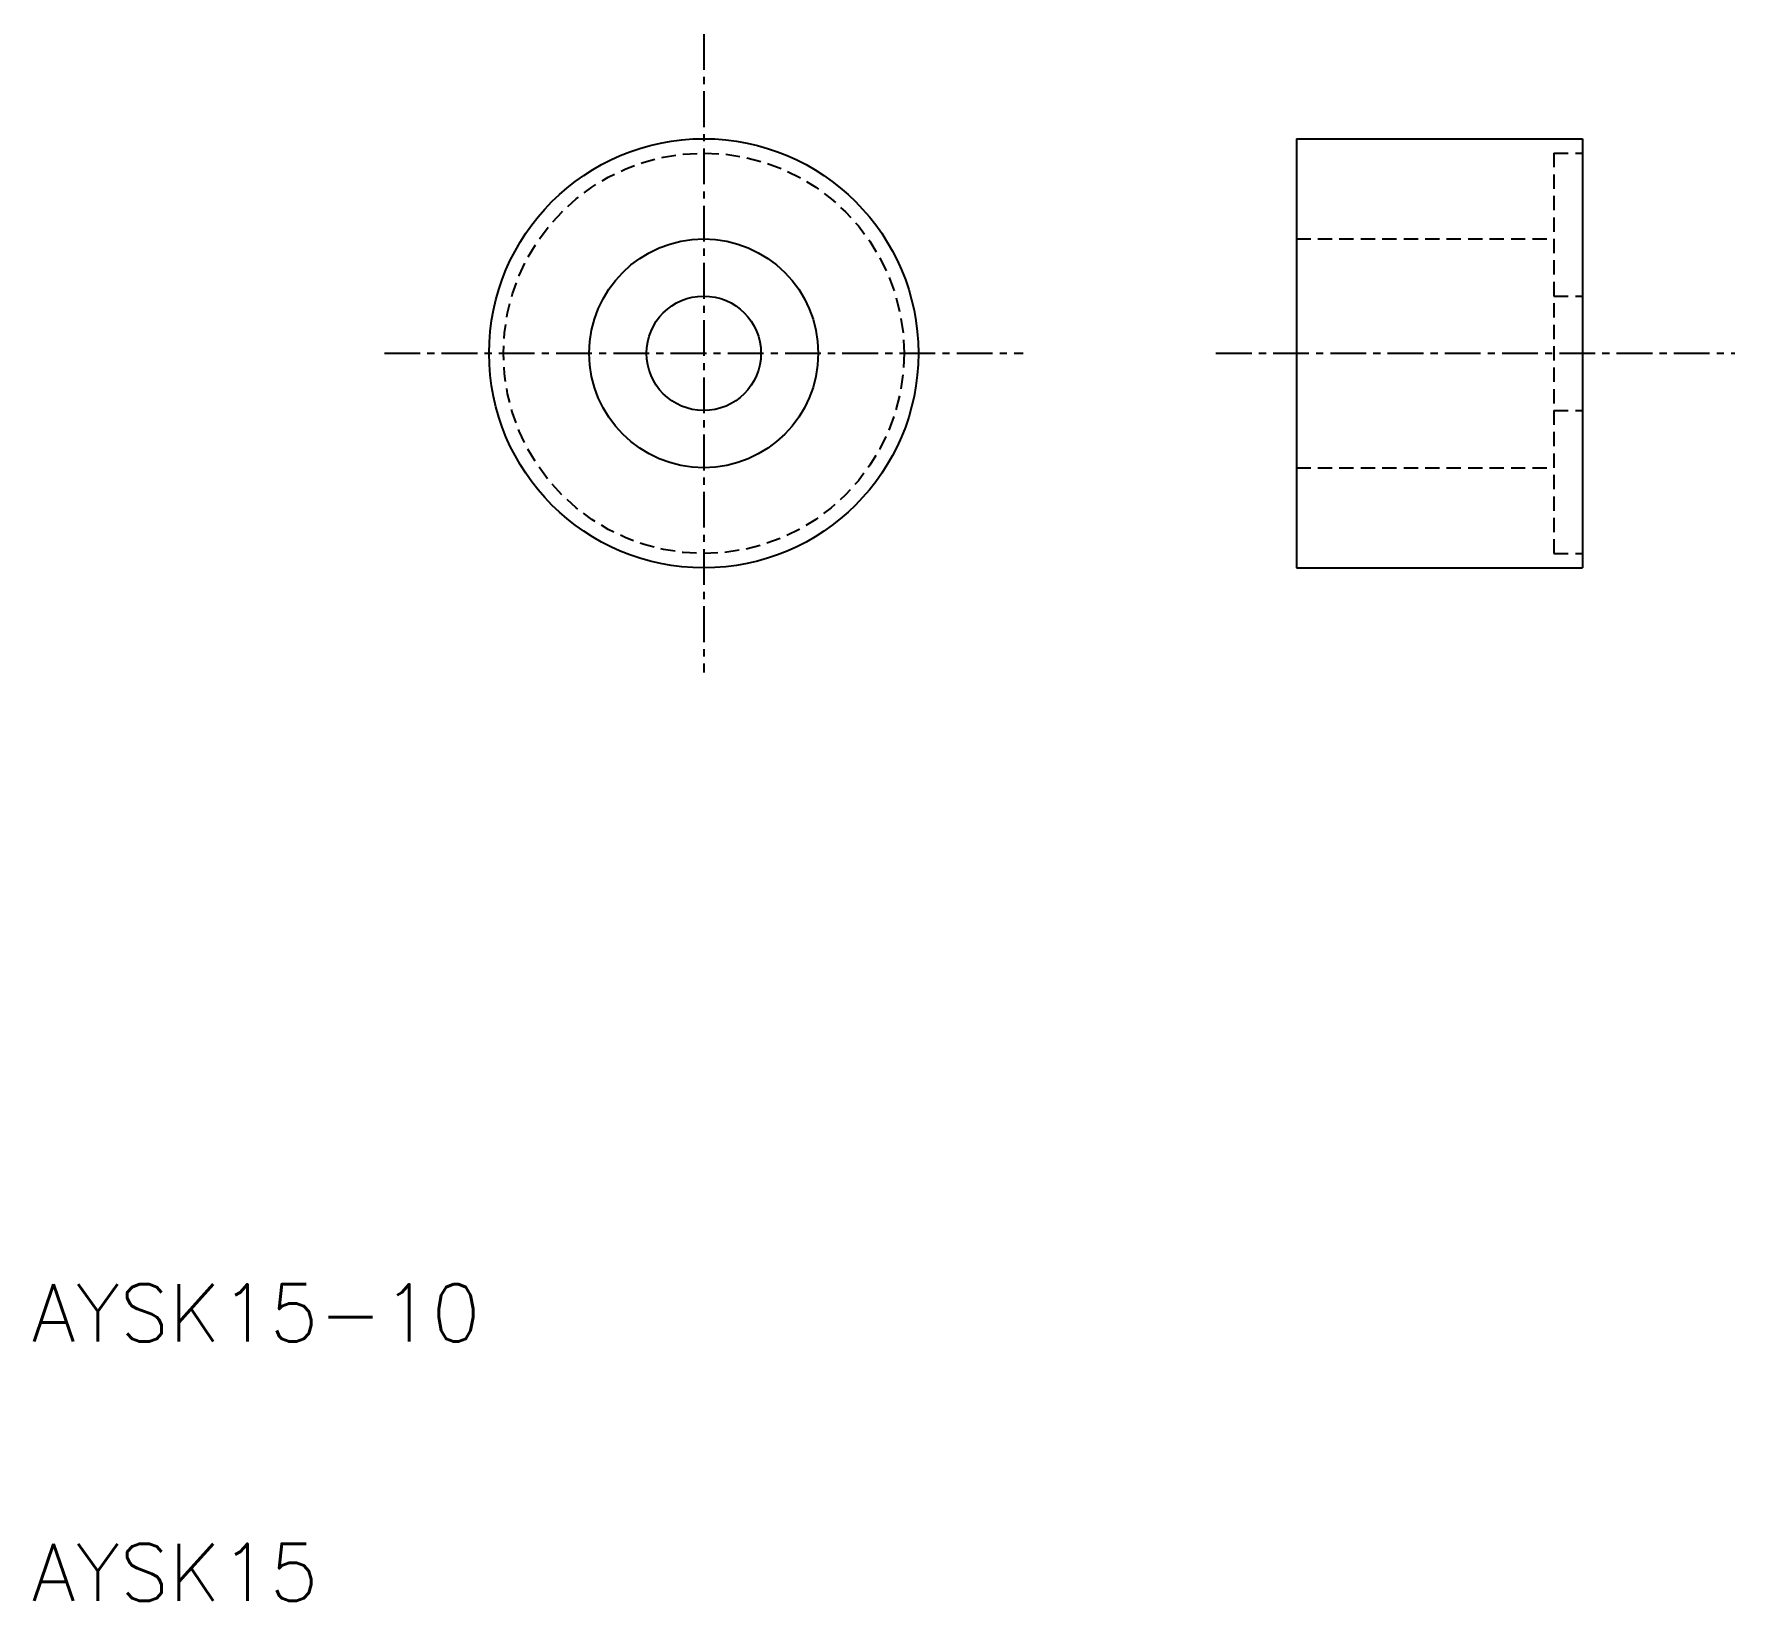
# Model space of a CAD drawing. Extents: x -663.4 to -604, y -173.6 to -118.8.
import ezdxf

# ---------------------------------------------------------------- set-up
doc = ezdxf.new("R2010")
doc.units = 0
doc.linetypes.add('CENTER', pattern=[2, 1.25, -0.25, 0.25, -0.25])
doc.linetypes.add('DASHED', pattern=[0.75, 0.5, -0.25])
doc.layers.get('0').update_dxf_attribs({"linetype": 'CONTINUOUS'})
doc.layers.add('CENTER', color=1, linetype='CENTER')
doc.styles.get("Standard").update_dxf_attribs({"font": 'txt.shx', "bigfont": 'bigfont.shx'})

msp = doc.modelspace()

# ---------------------------------------------------------------- linework, layer by layer
at = {"color": 7, "linetype": 'CONTINUOUS'}
for p, q in [((-619.292, -122.5), (-619.292, -137.5)), ((-619.292, -122.5), (-609.292, -122.5)), ((-609.292, -122.5), (-609.292, -137.5)), ((-619.292, -137.5), (-609.292, -137.5))]:
    msp.add_line(p, q, dxfattribs=at)
at = {"color": 3, "linetype": 'DASHED'}
for p, q in [((-610.292, -123), (-610.292, -137)), ((-610.292, -123), (-609.292, -123)), ((-619.292, -126), (-610.292, -126)), ((-610.292, -128), (-609.292, -128)), ((-610.292, -132), (-609.292, -132)), ((-619.292, -134), (-610.292, -134)), ((-610.292, -137), (-609.292, -137))]:
    msp.add_line(p, q, dxfattribs=at)
at = {"color": 7, "linetype": 'CONTINUOUS'}
for radius in [7.5, 4, 2]:
    msp.add_circle((-640, -130), radius, dxfattribs=at)
at = {"color": 3, "linetype": 'DASHED'}
msp.add_circle((-640, -130), 7, dxfattribs=at)
at = {"layer": 'CENTER'}
for p, q in [((-640, -118.841), (-640, -141.159)), ((-651.159, -130), (-628.841, -130)), ((-622.103, -130), (-603.966, -130))]:
    msp.add_line(p, q, dxfattribs=at)

# ---------------------------------------------------------------- texts
for s, p in [('AYSK15-10', (-663.488, -164.537)), ('AYSK15', (-663.488, -173.604))]:
    msp.add_text(s, height=2).set_placement(p)

doc.saveas('drawing.dxf')
